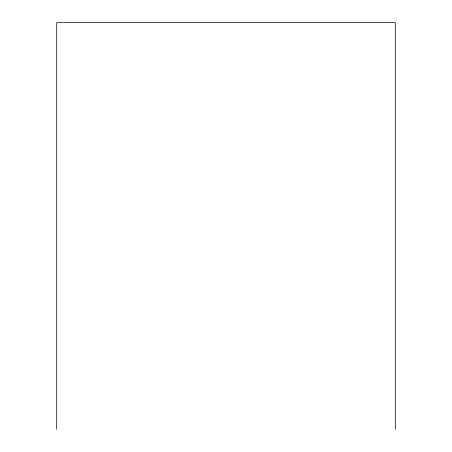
<?xml version="1.0" encoding="UTF-8"?>
<svg xmlns="http://www.w3.org/2000/svg" width="452" height="452" viewBox="0 0 452 452"><rect width="100%" height="100%" fill="white"/><g stroke="black" fill="none" stroke-linecap="round" stroke-linejoin="round"><path stroke-width="0.68" d="M395.302 429.4L395.302 22.6L56.698 22.6L56.698 429.4"/></g></svg>
